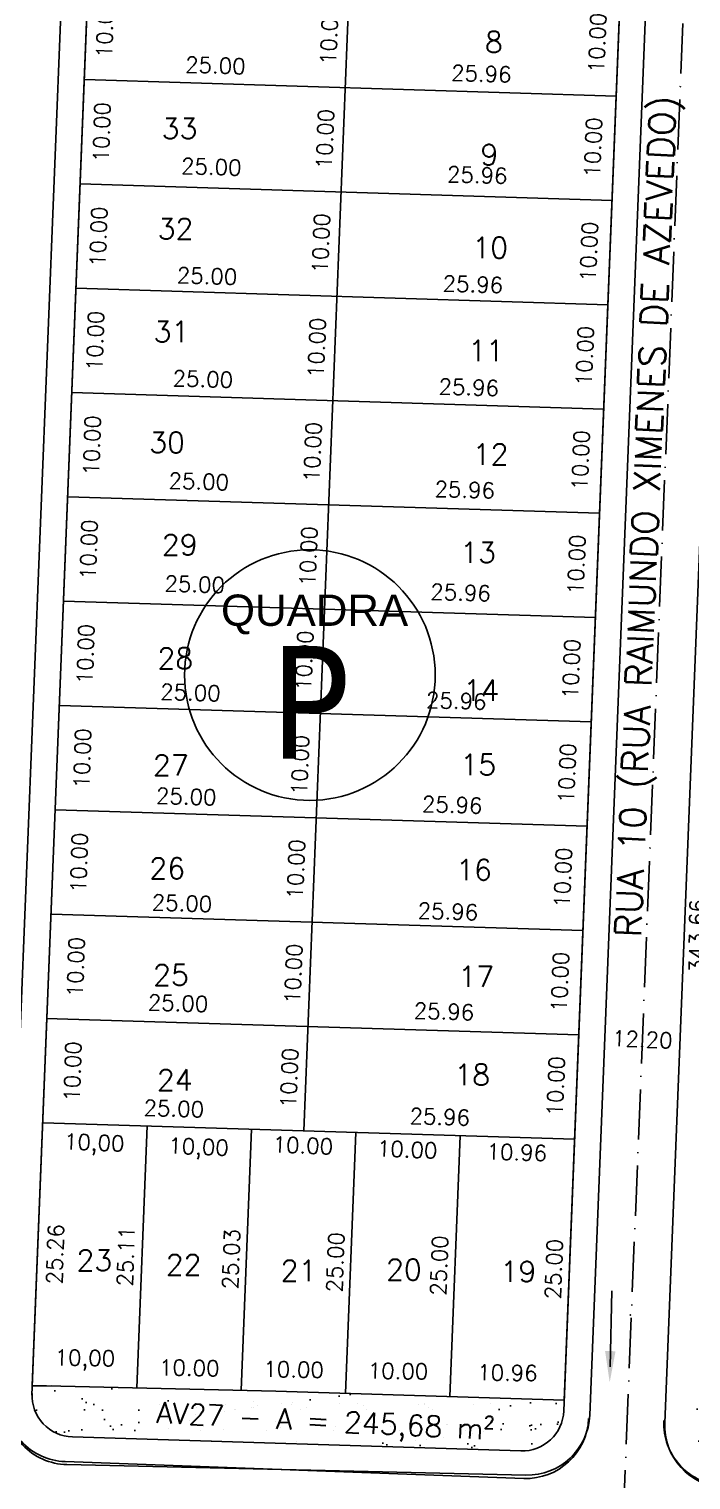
# Model space of a CAD drawing. Header units: millimetres. Extents: x 1794 to 8081, y 409 to 2272.
# Drawn here: x 5999.1 to 6062.5, y 753.3 to 892.3 of the extents above; entities that cross this region are included whole.
import ezdxf
from ezdxf.enums import TextEntityAlignment as Align

# ---------------------------------------------------------------- set-up
doc = ezdxf.new("R2010")
doc.units = ezdxf.units.MM
doc.linetypes.add('ACAD_ISO10W100', pattern=[18, 12, -3, 0, -3])
for name, color, linetype in [('02 - EIXO VIA', 2, 'ACAD_ISO10W100'), ('03 - CALÇADA', 1, 'Continuous'), ('boundary quadras', 232, 'Continuous'), ('COT', 8, 'Continuous'), ('Cota', 8, 'Continuous'), ('LOTES', 2, 'Continuous'), ('PSTILO', 164, 'Continuous'), ('QUADRAS', 3, 'Continuous'), ('SENTIDO ESCOAMENTO', 7, 'Continuous'), ('texto - ruas', 2, 'Continuous'), ('Texto Lotes', 31, 'Continuous'), ('TEXTO-80', 3, 'Continuous'), ('TXT CB. QDAS', 41, 'Continuous'), ('VEGETAÇÃO', 76, 'Continuous')]:
    doc.layers.add(name, color=color, linetype=linetype)
doc.styles.add('arcad1', font='romans.shx')
doc.styles.add('style1', font='tahoma.ttf')
doc.dimstyles.new('REGIS', dxfattribs={"dimtxt": 1.5, "dimasz": 0.12, "dimexe": 0, "dimexo": 0, "dimgap": 0, "dimtad": 0, "dimzin": 4, "dimdsep": 46, "dimtxsty": 'arcad1', "dimblk1": 'BOLA', "dimblk2": 'BOLA', "dimsah": 1, "dimcen": 0.12, "dimse1": 1, "dimse2": 1, "dimsd1": 1, "dimsd2": 1, "dimclrd": 256, "dimclre": 8, "dimclrt": 1, "dimadec": 0, "dimazin": 0, "dimtfac": 1.2, "dimtix": 1, "dimtmove": 2, "dimatfit": 3, "dimldrblk": 'BOLA', "dimfxl": 0, "dimfxlon": 1, "dimtvp": 2, "dimtolj": 1, "dimtzin": 4, "dimarcsym": 0})
doc.dimstyles.get("Standard").update_dxf_attribs({"dimtxt": 0.18, "dimasz": 0.18, "dimexe": 0.18, "dimexo": 0.0625, "dimgap": 0.09, "dimtad": 0, "dimtih": 1, "dimtoh": 1, "dimdec": 4, "dimzin": 0, "dimdsep": 46, "dimtxsty": 'Standard', "dimcen": 0.09, "dimadec": 0, "dimazin": 0, "dimtfac": 1, "dimtdec": 4, "dimtofl": 0, "dimtmove": 0, "dimatfit": 3, "dimfxl": 1, "dimtolj": 1, "dimtzin": 0, "dimarcsym": 0})

# ---------------------------------------------------------------- blocks, each defined once
blk = doc.blocks.new('NUM_quadra')
blk.add_circle((0, 0), 0.2)
at = {"insert": (-0.1419, 0.1285), "char_height": 0.05, "width": 0.2663, "attachment_point": 1, "style": 'style1'}
blk.add_mtext('\\fArial|b0|i0|c0|p34;QUADRA', dxfattribs=at)
at = {"style": 'style1'}
blk.add_attdef('00', text='', height=0.18, dxfattribs=at).set_placement((0, -0.1335), align=Align.CENTER)
blk = doc.blocks.new('*D632')
at = {"layer": 'Defpoints', "color": 0}
for p in [(6029.75, 896.7), (6029.35, 886.7), (6030.61, 886.65)]:
    blk.add_point(p, dxfattribs=at)
at = {"layer": 'COT', "color": 1, "insert": (6027.81, 891.77), "char_height": 1.5, "attachment_point": 5, "rotation": 87.719, "style": 'arcad1'}
blk.add_mtext('\\A1;10.00', dxfattribs=at)
blk = doc.blocks.new('BOLA')
for p, q in [((-1, 0), (1, 0)), ((0, -1), (0, 1))]:
    blk.add_line(p, q)
blk.add_circle((0, 0), 0.3)
blk = doc.blocks.new('*D633')
at = {"layer": 'Defpoints', "color": 0}
for p in [(6029.35, 886.7), (6028.95, 876.71), (6030.21, 876.66)]:
    blk.add_point(p, dxfattribs=at)
at = {"layer": 'COT', "color": 1, "insert": (6027.41, 881.78), "char_height": 1.5, "attachment_point": 5, "rotation": 87.719, "style": 'arcad1'}
blk.add_mtext('\\A1;10.00', dxfattribs=at)
blk = doc.blocks.new('*D634')
at = {"layer": 'Defpoints', "color": 0}
for p in [(6028.95, 876.71), (6028.55, 866.72), (6029.81, 866.67)]:
    blk.add_point(p, dxfattribs=at)
at = {"layer": 'COT', "color": 1, "insert": (6027.02, 871.79), "char_height": 1.5, "attachment_point": 5, "rotation": 87.719, "style": 'arcad1'}
blk.add_mtext('\\A1;10.00', dxfattribs=at)
blk = doc.blocks.new('*D635')
at = {"layer": 'Defpoints', "color": 0}
for p in [(6028.55, 866.72), (6028.15, 856.73), (6029.42, 856.68)]:
    blk.add_point(p, dxfattribs=at)
at = {"layer": 'COT', "color": 1, "insert": (6026.62, 861.79), "char_height": 1.5, "attachment_point": 5, "rotation": 87.719, "style": 'arcad1'}
blk.add_mtext('\\A1;10.00', dxfattribs=at)
blk = doc.blocks.new('*D636')
at = {"layer": 'Defpoints', "color": 0}
for p in [(6028.15, 856.73), (6027.76, 846.74), (6029.02, 846.68)]:
    blk.add_point(p, dxfattribs=at)
at = {"layer": 'COT', "color": 1, "insert": (6026.22, 851.8), "char_height": 1.5, "attachment_point": 5, "rotation": 87.719, "style": 'arcad1'}
blk.add_mtext('\\A1;10.00', dxfattribs=at)
blk = doc.blocks.new('*D637')
at = {"layer": 'Defpoints', "color": 0}
for p in [(6027.76, 846.74), (6027.36, 836.74), (6028.62, 836.69)]:
    blk.add_point(p, dxfattribs=at)
at = {"layer": 'COT', "color": 1, "insert": (6025.82, 841.81), "char_height": 1.5, "attachment_point": 5, "rotation": 87.719, "style": 'arcad1'}
blk.add_mtext('\\A1;10.00', dxfattribs=at)
blk = doc.blocks.new('*D638')
at = {"layer": 'Defpoints', "color": 0}
for p in [(6027.36, 836.74), (6026.96, 826.75), (6028.22, 826.7)]:
    blk.add_point(p, dxfattribs=at)
at = {"layer": 'COT', "color": 1, "insert": (6025.42, 831.82), "char_height": 1.5, "attachment_point": 5, "rotation": 87.719, "style": 'arcad1'}
blk.add_mtext('\\A1;10.00', dxfattribs=at)
blk = doc.blocks.new('*D639')
at = {"layer": 'Defpoints', "color": 0}
for p in [(6026.96, 826.75), (6026.56, 816.76), (6027.82, 816.71)]:
    blk.add_point(p, dxfattribs=at)
at = {"layer": 'COT', "color": 1, "insert": (6025.03, 821.82), "char_height": 1.5, "attachment_point": 5, "rotation": 87.719, "style": 'arcad1'}
blk.add_mtext('\\A1;10.00', dxfattribs=at)
blk = doc.blocks.new('*D640')
at = {"layer": 'Defpoints', "color": 0}
for p in [(6026.56, 816.76), (6026.16, 806.77), (6027.43, 806.71)]:
    blk.add_point(p, dxfattribs=at)
at = {"layer": 'COT', "color": 1, "insert": (6024.63, 811.83), "char_height": 1.5, "attachment_point": 5, "rotation": 87.719, "style": 'arcad1'}
blk.add_mtext('\\A1;10.00', dxfattribs=at)
blk = doc.blocks.new('*D641')
at = {"layer": 'Defpoints', "color": 0}
for p in [(6026.16, 806.77), (6026.2, 796.76), (6027.18, 796.72)]:
    blk.add_point(p, dxfattribs=at)
at = {"layer": 'COT', "color": 1, "insert": (6024.38, 801.83), "char_height": 1.5, "attachment_point": 5, "rotation": 87.719, "style": 'arcad1'}
blk.add_mtext('\\A1;10.00', dxfattribs=at)
blk = doc.blocks.new('*D642')
at = {"layer": 'Defpoints', "color": 0}
for p in [(6026.2, 796.76), (6025.37, 786.78), (6026.78, 786.72)]:
    blk.add_point(p, dxfattribs=at)
at = {"layer": 'COT', "color": 1, "insert": (6023.98, 791.84), "char_height": 1.5, "attachment_point": 5, "rotation": 87.719, "style": 'arcad1'}
blk.add_mtext('\\A1;10.00', dxfattribs=at)
blk = doc.blocks.new('*D643')
at = {"layer": 'Defpoints', "color": 0}
for p in [(6004.76, 897.47), (6004.36, 887.48), (6009.18, 887.33)]:
    blk.add_point(p, dxfattribs=at)
at = {"layer": 'COT', "color": 1, "insert": (6006.33, 892.42), "char_height": 1.5, "attachment_point": 5, "rotation": 88.2212, "style": 'arcad1'}
blk.add_mtext('\\A1;10.00', dxfattribs=at)
blk = doc.blocks.new('*D644')
at = {"layer": 'Defpoints', "color": 0}
for p in [(6004.36, 887.48), (6003.96, 877.49), (6008.87, 877.34)]:
    blk.add_point(p, dxfattribs=at)
at = {"layer": 'COT', "color": 1, "insert": (6006.02, 882.43), "char_height": 1.5, "attachment_point": 5, "rotation": 88.2212, "style": 'arcad1'}
blk.add_mtext('\\A1;10.00', dxfattribs=at)
blk = doc.blocks.new('*D645')
at = {"layer": 'Defpoints', "color": 0}
for p in [(6003.96, 877.49), (6003.56, 867.5), (6008.56, 867.34)]:
    blk.add_point(p, dxfattribs=at)
at = {"layer": 'COT', "color": 1, "insert": (6005.71, 872.43), "char_height": 1.5, "attachment_point": 5, "rotation": 88.2212, "style": 'arcad1'}
blk.add_mtext('\\A1;10.00', dxfattribs=at)
blk = doc.blocks.new('*D646')
at = {"layer": 'Defpoints', "color": 0}
for p in [(6003.56, 867.5), (6003.17, 857.5), (6008.25, 857.35)]:
    blk.add_point(p, dxfattribs=at)
at = {"layer": 'COT', "color": 1, "insert": (6005.4, 862.44), "char_height": 1.5, "attachment_point": 5, "rotation": 88.2212, "style": 'arcad1'}
blk.add_mtext('\\A1;10.00', dxfattribs=at)
blk = doc.blocks.new('*D647')
at = {"layer": 'Defpoints', "color": 0}
for p in [(6003.17, 857.5), (6002.77, 847.51), (6007.94, 847.35)]:
    blk.add_point(p, dxfattribs=at)
at = {"layer": 'COT', "color": 1, "insert": (6005.09, 852.44), "char_height": 1.5, "attachment_point": 5, "rotation": 88.2212, "style": 'arcad1'}
blk.add_mtext('\\A1;10.00', dxfattribs=at)
blk = doc.blocks.new('*D648')
at = {"layer": 'Defpoints', "color": 0}
for p in [(6002.77, 847.51), (6002.37, 837.52), (6007.62, 837.36)]:
    blk.add_point(p, dxfattribs=at)
at = {"layer": 'COT', "color": 1, "insert": (6004.78, 842.45), "char_height": 1.5, "attachment_point": 5, "rotation": 88.2212, "style": 'arcad1'}
blk.add_mtext('\\A1;10.00', dxfattribs=at)
blk = doc.blocks.new('*D649')
at = {"layer": 'Defpoints', "color": 0}
for p in [(6002.37, 837.52), (6001.97, 827.53), (6007.31, 827.36)]:
    blk.add_point(p, dxfattribs=at)
at = {"layer": 'COT', "color": 1, "insert": (6004.47, 832.45), "char_height": 1.5, "attachment_point": 5, "rotation": 88.2212, "style": 'arcad1'}
blk.add_mtext('\\A1;10.00', dxfattribs=at)
blk = doc.blocks.new('*D650')
at = {"layer": 'Defpoints', "color": 0}
for p in [(6001.97, 827.53), (6001.57, 817.53), (6007, 817.37)]:
    blk.add_point(p, dxfattribs=at)
at = {"layer": 'COT', "color": 1, "insert": (6004.16, 822.46), "char_height": 1.5, "attachment_point": 5, "rotation": 88.2212, "style": 'arcad1'}
blk.add_mtext('\\A1;10.00', dxfattribs=at)
blk = doc.blocks.new('*D651')
at = {"layer": 'Defpoints', "color": 0}
for p in [(6001.57, 817.53), (6001.17, 807.54), (6006.69, 807.37)]:
    blk.add_point(p, dxfattribs=at)
at = {"layer": 'COT', "color": 1, "insert": (6003.85, 812.46), "char_height": 1.5, "attachment_point": 5, "rotation": 88.2212, "style": 'arcad1'}
blk.add_mtext('\\A1;10.00', dxfattribs=at)
blk = doc.blocks.new('*D652')
at = {"layer": 'Defpoints', "color": 0}
for p in [(6001.17, 807.54), (6000.78, 797.55), (6006.38, 797.37)]:
    blk.add_point(p, dxfattribs=at)
at = {"layer": 'COT', "color": 1, "insert": (6003.54, 802.47), "char_height": 1.5, "attachment_point": 5, "rotation": 88.2212, "style": 'arcad1'}
blk.add_mtext('\\A1;10.00', dxfattribs=at)
blk = doc.blocks.new('*D653')
at = {"layer": 'Defpoints', "color": 0}
for p in [(6000.78, 797.55), (6000.38, 787.56), (6006.07, 787.38)]:
    blk.add_point(p, dxfattribs=at)
at = {"layer": 'COT', "color": 1, "insert": (6003.23, 792.47), "char_height": 1.5, "attachment_point": 5, "rotation": 88.2212, "style": 'arcad1'}
blk.add_mtext('\\A1;10.00', dxfattribs=at)
blk = doc.blocks.new('*D654')
at = {"layer": 'Defpoints', "color": 0}
for p in [(6000.38, 787.56), (5999.37, 762.31), (6005.29, 762.13)]:
    blk.add_point(p, dxfattribs=at)
at = {"layer": 'COT', "color": 1, "insert": (6001.56, 774.96), "char_height": 1.5, "attachment_point": 5, "rotation": 88.2212, "style": 'arcad1'}
blk.add_mtext('\\A1;25.26', dxfattribs=at)
blk = doc.blocks.new('*D135')
at = {"layer": 'Defpoints', "color": 0}
for p in [(6020.37, 787.47), (6030.37, 787.16), (6030.17, 782.19)]:
    blk.add_point(p, dxfattribs=at)
at = {"layer": 'COT', "color": 1, "insert": (6025.29, 785.38), "char_height": 1.5, "attachment_point": 5, "rotation": 357.719, "style": 'arcad1'}
blk.add_mtext('\\A1;10.00', dxfattribs=at)
blk = doc.blocks.new('*D136')
at = {"layer": 'Defpoints', "color": 0}
for p in [(6030.37, 787.16), (6040.36, 786.85), (6040.16, 781.79)]:
    blk.add_point(p, dxfattribs=at)
at = {"layer": 'COT', "color": 1, "insert": (6035.28, 784.99), "char_height": 1.5, "attachment_point": 5, "rotation": 357.719, "style": 'arcad1'}
blk.add_mtext('\\A1;10.00', dxfattribs=at)
blk = doc.blocks.new('*D137')
at = {"layer": 'Defpoints', "color": 0}
for p in [(6040.36, 786.85), (6051.32, 786.51), (6051.16, 781.55)]:
    blk.add_point(p, dxfattribs=at)
at = {"layer": 'COT', "color": 1, "insert": (6045.78, 784.72), "char_height": 1.5, "attachment_point": 5, "rotation": 358.2212, "style": 'arcad1'}
blk.add_mtext('\\A1;10.96', dxfattribs=at)
blk = doc.blocks.new('*D655')
at = {"layer": 'Defpoints', "color": 0}
for p in [(6009.38, 762.16), (6019.37, 761.93), (6019.36, 761)]:
    blk.add_point(p, dxfattribs=at)
at = {"layer": 'COT', "color": 1, "insert": (6014.41, 764.07), "char_height": 1.5, "attachment_point": 5, "rotation": 359.1236, "style": 'arcad1'}
blk.add_mtext('\\A1;10.00', dxfattribs=at)
blk = doc.blocks.new('*D656')
at = {"layer": 'Defpoints', "color": 0}
for p in [(6019.37, 761.93), (6029.37, 761.64), (6029.36, 760.84)]:
    blk.add_point(p, dxfattribs=at)
at = {"layer": 'COT', "color": 1, "insert": (6024.4, 763.92), "char_height": 1.5, "attachment_point": 5, "rotation": 359.1236, "style": 'arcad1'}
blk.add_mtext('\\A1;10.00', dxfattribs=at)
blk = doc.blocks.new('*D657')
at = {"layer": 'Defpoints', "color": 0}
for p in [(6029.37, 761.64), (6039.36, 760.69), (6039.37, 761.33)]:
    blk.add_point(p, dxfattribs=at)
at = {"layer": 'COT', "color": 1, "insert": (6034.4, 763.77), "char_height": 1.5, "attachment_point": 5, "rotation": 359.1236, "style": 'arcad1'}
blk.add_mtext('\\A1;10.00', dxfattribs=at)
blk = doc.blocks.new('*D658')
at = {"layer": 'Defpoints', "color": 0}
for p in [(6039.37, 761.33), (6050.31, 760.52), (6050.32, 760.99)]:
    blk.add_point(p, dxfattribs=at)
at = {"layer": 'COT', "color": 1, "insert": (6044.88, 763.61), "char_height": 1.5, "attachment_point": 5, "rotation": 359.1236, "style": 'arcad1'}
blk.add_mtext('\\A1;10.96', dxfattribs=at)
blk = doc.blocks.new('*D659')
at = {"layer": 'Defpoints', "color": 0}
for p in [(6010.37, 787.25), (6009.38, 762.16), (6010.83, 762.1)]:
    blk.add_point(p, dxfattribs=at)
at = {"layer": 'COT', "color": 1, "insert": (6008.33, 774.76), "char_height": 1.5, "attachment_point": 5, "rotation": 87.719, "style": 'arcad1'}
blk.add_mtext('\\A1;25.11', dxfattribs=at)
blk = doc.blocks.new('*D138')
at = {"layer": 'Defpoints', "color": 0}
for p in [(6020.37, 786.94), (6019.37, 761.93), (6020.92, 761.87)]:
    blk.add_point(p, dxfattribs=at)
at = {"layer": 'COT', "color": 1, "insert": (6018.42, 774.49), "char_height": 1.5, "attachment_point": 5, "rotation": 87.719, "style": 'arcad1'}
blk.add_mtext('\\A1;25.03', dxfattribs=at)
blk = doc.blocks.new('*D660')
at = {"layer": 'Defpoints', "color": 0}
for p in [(6030.37, 786.63), (6029.37, 761.64), (6030.9, 761.58)]:
    blk.add_point(p, dxfattribs=at)
at = {"layer": 'COT', "color": 1, "insert": (6028.4, 774.19), "char_height": 1.5, "attachment_point": 5, "rotation": 87.719, "style": 'arcad1'}
blk.add_mtext('\\A1;25.00', dxfattribs=at)
blk = doc.blocks.new('*D661')
at = {"layer": 'Defpoints', "color": 0}
for p in [(6040.36, 786.31), (6039.37, 761.33), (6040.84, 761.27)]:
    blk.add_point(p, dxfattribs=at)
at = {"layer": 'COT', "color": 1, "insert": (6038.34, 773.88), "char_height": 1.5, "attachment_point": 5, "rotation": 87.719, "style": 'arcad1'}
blk.add_mtext('\\A1;25.00', dxfattribs=at)
blk = doc.blocks.new('*D139')
at = {"layer": 'Defpoints', "color": 0}
for p in [(6051.32, 785.97), (6050.32, 760.99), (6051.82, 760.93)]:
    blk.add_point(p, dxfattribs=at)
at = {"layer": 'COT', "color": 1, "insert": (6049.32, 773.54), "char_height": 1.5, "attachment_point": 5, "rotation": 87.719, "style": 'arcad1'}
blk.add_mtext('\\A1;25.00', dxfattribs=at)
blk = doc.blocks.new('*D664')
at = {"layer": 'Defpoints', "color": 0}
for p in [(6055.69, 895.89), (6055.3, 885.9), (6056.28, 885.86)]:
    blk.add_point(p, dxfattribs=at)
at = {"layer": 'COT', "color": 1, "insert": (6053.48, 890.98), "char_height": 1.5, "attachment_point": 5, "rotation": 87.719, "style": 'arcad1'}
blk.add_mtext('\\A1;10.00', dxfattribs=at)
blk = doc.blocks.new('*D665')
at = {"layer": 'Defpoints', "color": 0}
for p in [(6055.3, 885.9), (6054.9, 875.91), (6055.88, 875.87)]:
    blk.add_point(p, dxfattribs=at)
at = {"layer": 'COT', "color": 1, "insert": (6053.08, 880.98), "char_height": 1.5, "attachment_point": 5, "rotation": 87.719, "style": 'arcad1'}
blk.add_mtext('\\A1;10.00', dxfattribs=at)
blk = doc.blocks.new('*D666')
at = {"layer": 'Defpoints', "color": 0}
for p in [(6054.9, 875.91), (6054.5, 865.91), (6055.48, 865.87)]:
    blk.add_point(p, dxfattribs=at)
at = {"layer": 'COT', "color": 1, "insert": (6052.68, 870.99), "char_height": 1.5, "attachment_point": 5, "rotation": 87.719, "style": 'arcad1'}
blk.add_mtext('\\A1;10.00', dxfattribs=at)
blk = doc.blocks.new('*D667')
at = {"layer": 'Defpoints', "color": 0}
for p in [(6054.5, 865.91), (6054.1, 855.92), (6055.09, 855.88)]:
    blk.add_point(p, dxfattribs=at)
at = {"layer": 'COT', "color": 1, "insert": (6052.29, 861), "char_height": 1.5, "attachment_point": 5, "rotation": 87.719, "style": 'arcad1'}
blk.add_mtext('\\A1;10.00', dxfattribs=at)
blk = doc.blocks.new('*D668')
at = {"layer": 'Defpoints', "color": 0}
for p in [(6054.1, 855.92), (6053.7, 845.93), (6054.69, 845.89)]:
    blk.add_point(p, dxfattribs=at)
at = {"layer": 'COT', "color": 1, "insert": (6051.89, 851.01), "char_height": 1.5, "attachment_point": 5, "rotation": 87.719, "style": 'arcad1'}
blk.add_mtext('\\A1;10.00', dxfattribs=at)
blk = doc.blocks.new('*D669')
at = {"layer": 'Defpoints', "color": 0}
for p in [(6053.7, 845.93), (6053.31, 835.94), (6054.29, 835.9)]:
    blk.add_point(p, dxfattribs=at)
at = {"layer": 'COT', "color": 1, "insert": (6051.49, 841.01), "char_height": 1.5, "attachment_point": 5, "rotation": 87.719, "style": 'arcad1'}
blk.add_mtext('\\A1;10.00', dxfattribs=at)
blk = doc.blocks.new('*D670')
at = {"layer": 'Defpoints', "color": 0}
for p in [(6053.31, 835.94), (6052.91, 825.94), (6053.79, 825.91)]:
    blk.add_point(p, dxfattribs=at)
at = {"layer": 'COT', "color": 1, "insert": (6050.99, 831.02), "char_height": 1.5, "attachment_point": 5, "rotation": 87.719, "style": 'arcad1'}
blk.add_mtext('\\A1;10.00', dxfattribs=at)
blk = doc.blocks.new('*D671')
at = {"layer": 'Defpoints', "color": 0}
for p in [(6052.91, 825.94), (6052.51, 815.95), (6053.39, 815.92)]:
    blk.add_point(p, dxfattribs=at)
at = {"layer": 'COT', "color": 1, "insert": (6050.59, 821.03), "char_height": 1.5, "attachment_point": 5, "rotation": 87.719, "style": 'arcad1'}
blk.add_mtext('\\A1;10.00', dxfattribs=at)
blk = doc.blocks.new('*D672')
at = {"layer": 'Defpoints', "color": 0}
for p in [(6052.51, 815.95), (6052.11, 805.96), (6052.99, 805.92)]:
    blk.add_point(p, dxfattribs=at)
at = {"layer": 'COT', "color": 1, "insert": (6050.19, 811.04), "char_height": 1.5, "attachment_point": 5, "rotation": 87.719, "style": 'arcad1'}
blk.add_mtext('\\A1;10.00', dxfattribs=at)
blk = doc.blocks.new('*D673')
at = {"layer": 'Defpoints', "color": 0}
for p in [(6052.11, 805.96), (6051.71, 795.97), (6052.71, 795.93)]:
    blk.add_point(p, dxfattribs=at)
at = {"layer": 'COT', "color": 1, "insert": (6049.91, 801.04), "char_height": 1.5, "attachment_point": 5, "rotation": 87.719, "style": 'arcad1'}
blk.add_mtext('\\A1;10.00', dxfattribs=at)
blk = doc.blocks.new('*D674')
at = {"layer": 'Defpoints', "color": 0}
for p in [(6051.71, 795.97), (6051.32, 785.97), (6052.31, 785.93)]:
    blk.add_point(p, dxfattribs=at)
at = {"layer": 'COT', "color": 1, "insert": (6049.51, 791.05), "char_height": 1.5, "attachment_point": 5, "rotation": 87.719, "style": 'arcad1'}
blk.add_mtext('\\A1;10.00', dxfattribs=at)
blk = doc.blocks.new('*D141')
at = {"layer": 'Defpoints', "color": 0}
for p in [(6004.36, 887.48), (6029.31, 885.44), (6029.35, 886.7)]:
    blk.add_point(p, dxfattribs=at)
at = {"layer": 'COT', "color": 1, "insert": (6016.91, 888.83), "char_height": 1.5, "attachment_point": 5, "rotation": 358.2212, "style": 'arcad1'}
blk.add_mtext('\\A1;25.00', dxfattribs=at)
blk = doc.blocks.new('*D678')
at = {"layer": 'Defpoints', "color": 0}
for p in [(6029.35, 886.7), (6055.3, 885.9), (6055.26, 884.63)]:
    blk.add_point(p, dxfattribs=at)
at = {"layer": 'COT', "color": 1, "insert": (6042.38, 888.04), "char_height": 1.5, "attachment_point": 5, "rotation": 358.2212, "style": 'arcad1'}
blk.add_mtext('\\A1;25.96', dxfattribs=at)
blk = doc.blocks.new('*D142')
at = {"layer": 'Defpoints', "color": 0}
for p in [(6003.96, 877.49), (6028.92, 875.73), (6028.95, 876.71)]:
    blk.add_point(p, dxfattribs=at)
at = {"layer": 'COT', "color": 1, "insert": (6016.52, 879.12), "char_height": 1.5, "attachment_point": 5, "rotation": 358.2212, "style": 'arcad1'}
blk.add_mtext('\\A1;25.00', dxfattribs=at)
blk = doc.blocks.new('*D143')
at = {"layer": 'Defpoints', "color": 0}
for p in [(6028.95, 876.71), (6054.9, 875.91), (6054.87, 874.93)]:
    blk.add_point(p, dxfattribs=at)
at = {"layer": 'COT', "color": 1, "insert": (6041.99, 878.33), "char_height": 1.5, "attachment_point": 5, "rotation": 358.2212, "style": 'arcad1'}
blk.add_mtext('\\A1;25.96', dxfattribs=at)
blk = doc.blocks.new('*D144')
at = {"layer": 'Defpoints', "color": 0}
for p in [(6003.56, 867.5), (6028.55, 866.72), (6028.51, 865.28)]:
    blk.add_point(p, dxfattribs=at)
at = {"layer": 'COT', "color": 1, "insert": (6016.11, 868.66), "char_height": 1.5, "attachment_point": 5, "rotation": 358.2212, "style": 'arcad1'}
blk.add_mtext('\\A1;25.00', dxfattribs=at)
blk = doc.blocks.new('*D679')
at = {"layer": 'Defpoints', "color": 0}
for p in [(6028.55, 866.72), (6054.5, 865.91), (6054.45, 864.47)]:
    blk.add_point(p, dxfattribs=at)
at = {"layer": 'COT', "color": 1, "insert": (6041.57, 867.87), "char_height": 1.5, "attachment_point": 5, "rotation": 358.2212, "style": 'arcad1'}
blk.add_mtext('\\A1;25.96', dxfattribs=at)
blk = doc.blocks.new('*D145')
at = {"layer": 'Defpoints', "color": 0}
for p in [(6003.17, 857.5), (6028.15, 856.73), (6028.11, 855.4)]:
    blk.add_point(p, dxfattribs=at)
at = {"layer": 'COT', "color": 1, "insert": (6015.71, 858.79), "char_height": 1.5, "attachment_point": 5, "rotation": 358.2212, "style": 'arcad1'}
blk.add_mtext('\\A1;25.00', dxfattribs=at)
blk = doc.blocks.new('*D680')
at = {"layer": 'Defpoints', "color": 0}
for p in [(6028.15, 856.73), (6054.1, 855.92), (6054.06, 854.6)]:
    blk.add_point(p, dxfattribs=at)
at = {"layer": 'COT', "color": 1, "insert": (6041.18, 858), "char_height": 1.5, "attachment_point": 5, "rotation": 358.2212, "style": 'arcad1'}
blk.add_mtext('\\A1;25.96', dxfattribs=at)
blk = doc.blocks.new('*D681')
at = {"layer": 'Defpoints', "color": 0}
for p in [(6002.77, 847.51), (6027.76, 846.74), (6027.72, 845.59)]:
    blk.add_point(p, dxfattribs=at)
at = {"layer": 'COT', "color": 1, "insert": (6015.32, 848.98), "char_height": 1.5, "attachment_point": 5, "rotation": 358.2212, "style": 'arcad1'}
blk.add_mtext('\\A1;25.00', dxfattribs=at)
blk = doc.blocks.new('*D146')
at = {"layer": 'Defpoints', "color": 0}
for p in [(6027.76, 846.74), (6053.7, 845.93), (6053.67, 844.79)]:
    blk.add_point(p, dxfattribs=at)
at = {"layer": 'COT', "color": 1, "insert": (6040.79, 848.19), "char_height": 1.5, "attachment_point": 5, "rotation": 358.2212, "style": 'arcad1'}
blk.add_mtext('\\A1;25.96', dxfattribs=at)
blk = doc.blocks.new('*D147')
at = {"layer": 'Defpoints', "color": 0}
for p in [(6002.37, 837.52), (6027.36, 836.74), (6027.33, 835.74)]:
    blk.add_point(p, dxfattribs=at)
at = {"layer": 'COT', "color": 1, "insert": (6014.93, 839.13), "char_height": 1.5, "attachment_point": 5, "rotation": 358.2212, "style": 'arcad1'}
blk.add_mtext('\\A1;25.00', dxfattribs=at)
blk = doc.blocks.new('*D148')
at = {"layer": 'Defpoints', "color": 0}
for p in [(6027.36, 836.74), (6053.31, 835.94), (6053.27, 834.93)]:
    blk.add_point(p, dxfattribs=at)
at = {"layer": 'COT', "color": 1, "insert": (6040.39, 838.34), "char_height": 1.5, "attachment_point": 5, "rotation": 358.2212, "style": 'arcad1'}
blk.add_mtext('\\A1;25.96', dxfattribs=at)
blk = doc.blocks.new('*D682')
at = {"layer": 'Defpoints', "color": 0}
for p in [(6001.97, 827.53), (6026.96, 826.75), (6026.92, 825.38)]:
    blk.add_point(p, dxfattribs=at)
at = {"layer": 'COT', "color": 1, "insert": (6014.52, 828.76), "char_height": 1.5, "attachment_point": 5, "rotation": 358.2212, "style": 'arcad1'}
blk.add_mtext('\\A1;25.00', dxfattribs=at)
blk = doc.blocks.new('*D149')
at = {"layer": 'Defpoints', "color": 0}
for p in [(6026.96, 826.75), (6052.91, 825.94), (6052.86, 824.57)]:
    blk.add_point(p, dxfattribs=at)
at = {"layer": 'COT', "color": 1, "insert": (6039.98, 827.97), "char_height": 1.5, "attachment_point": 5, "rotation": 358.2212, "style": 'arcad1'}
blk.add_mtext('\\A1;25.96', dxfattribs=at)
blk = doc.blocks.new('*D150')
at = {"layer": 'Defpoints', "color": 0}
for p in [(6001.57, 817.53), (6026.56, 816.76), (6026.52, 815.42)]:
    blk.add_point(p, dxfattribs=at)
at = {"layer": 'COT', "color": 1, "insert": (6014.12, 818.8), "char_height": 1.5, "attachment_point": 5, "rotation": 358.2212, "style": 'arcad1'}
blk.add_mtext('\\A1;25.00', dxfattribs=at)
blk = doc.blocks.new('*D683')
at = {"layer": 'Defpoints', "color": 0}
for p in [(6026.56, 816.76), (6052.51, 815.95), (6052.47, 814.61)]:
    blk.add_point(p, dxfattribs=at)
at = {"layer": 'COT', "color": 1, "insert": (6039.59, 818.01), "char_height": 1.5, "attachment_point": 5, "rotation": 358.2212, "style": 'arcad1'}
blk.add_mtext('\\A1;25.96', dxfattribs=at)
blk = doc.blocks.new('*D151')
at = {"layer": 'Defpoints', "color": 0}
for p in [(6001.17, 807.54), (6026.16, 806.77), (6026.12, 805.2)]:
    blk.add_point(p, dxfattribs=at)
at = {"layer": 'COT', "color": 1, "insert": (6013.71, 808.58), "char_height": 1.5, "attachment_point": 5, "rotation": 358.2212, "style": 'arcad1'}
blk.add_mtext('\\A1;25.00', dxfattribs=at)
blk = doc.blocks.new('*D152')
at = {"layer": 'Defpoints', "color": 0}
for p in [(6026.16, 806.77), (6052.11, 805.96), (6052.06, 804.39)]:
    blk.add_point(p, dxfattribs=at)
at = {"layer": 'COT', "color": 1, "insert": (6039.18, 807.79), "char_height": 1.5, "attachment_point": 5, "rotation": 358.2212, "style": 'arcad1'}
blk.add_mtext('\\A1;25.96', dxfattribs=at)
blk = doc.blocks.new('*D684')
at = {"layer": 'Defpoints', "color": 0}
for p in [(6000.78, 797.55), (6025.77, 796.77), (6025.73, 795.62)]:
    blk.add_point(p, dxfattribs=at)
at = {"layer": 'COT', "color": 1, "insert": (6013.33, 799), "char_height": 1.5, "attachment_point": 5, "rotation": 358.2212, "style": 'arcad1'}
blk.add_mtext('\\A1;25.00', dxfattribs=at)
blk = doc.blocks.new('*D685')
at = {"layer": 'Defpoints', "color": 0}
for p in [(6025.77, 796.77), (6051.71, 795.97), (6051.68, 794.81)]:
    blk.add_point(p, dxfattribs=at)
at = {"layer": 'COT', "color": 1, "insert": (6038.8, 798.21), "char_height": 1.5, "attachment_point": 5, "rotation": 358.2212, "style": 'arcad1'}
blk.add_mtext('\\A1;25.96', dxfattribs=at)
blk = doc.blocks.new('*D686')
at = {"layer": 'Defpoints', "color": 0}
for p in [(6000.38, 787.56), (6025.37, 786.78), (6025.33, 785.52)]:
    blk.add_point(p, dxfattribs=at)
at = {"layer": 'COT', "color": 1, "insert": (6012.93, 788.91), "char_height": 1.5, "attachment_point": 5, "rotation": 358.2212, "style": 'arcad1'}
blk.add_mtext('\\A1;25.00', dxfattribs=at)
blk = doc.blocks.new('*D153')
at = {"layer": 'Defpoints', "color": 0}
for p in [(6025.37, 786.78), (6051.32, 785.97), (6051.28, 784.71)]:
    blk.add_point(p, dxfattribs=at)
at = {"layer": 'COT', "color": 1, "insert": (6038.4, 788.12), "char_height": 1.5, "attachment_point": 5, "rotation": 358.2212, "style": 'arcad1'}
blk.add_mtext('\\A1;25.96', dxfattribs=at)
blk = doc.blocks.new('*D272')
at = {"layer": 'Defpoints', "color": 0}
for p in [(6051.59, 792.78), (6063.78, 792.3), (6063.78, 792.3)]:
    blk.add_point(p, dxfattribs=at)
at = {"layer": 'COT', "color": 1, "insert": (6057.8, 795.54), "char_height": 1.5, "attachment_point": 5, "rotation": 357.719, "style": 'arcad1'}
blk.add_mtext('\\A1;12.20', dxfattribs=at)
blk = doc.blocks.new('*D1262')
at = {"layer": 'Defpoints', "color": 0}
for p in [(6071.14, 977.2), (6065.01, 633.59), (6067.46, 633.56)]:
    blk.add_point(p, dxfattribs=at)
at = {"layer": 'COT', "color": 1, "insert": (6063.28, 805.44), "char_height": 1.5, "attachment_point": 5, "rotation": 89.3865, "style": 'arcad1'}
blk.add_mtext('\\A1;343,66', dxfattribs=at)
blk = doc.blocks.new('*D1535')
at = {"layer": 'Defpoints', "color": 0}
for p in [(6060.74, 1022.65), (6021.13, 680.44), (6047.03, 678.45)]:
    blk.add_point(p, dxfattribs=at)
at = {"layer": 'COT', "color": 1, "insert": (6034.21, 682.54), "char_height": 1.5, "attachment_point": 5, "rotation": 357.719, "style": 'arcad1'}
blk.add_mtext('\\A1;25,96', dxfattribs=at)
blk = doc.blocks.new('*D1536')
at = {"layer": 'Defpoints', "color": 0}
for p in [(6061.14, 1032.64), (6021.53, 690.43), (6047.42, 688.2)]:
    blk.add_point(p, dxfattribs=at)
at = {"layer": 'COT', "color": 1, "insert": (6034.59, 692.28), "char_height": 1.5, "attachment_point": 5, "rotation": 357.719, "style": 'arcad1'}
blk.add_mtext('\\A1;25,96', dxfattribs=at)
blk = doc.blocks.new('*D1572')
at = {"layer": 'Defpoints', "color": 0}
for p in [(6056.73, 921.88), (6017.12, 579.67), (6042.84, 573.15)]:
    blk.add_point(p, dxfattribs=at)
at = {"layer": 'COT', "color": 1, "insert": (6030.01, 577.23), "char_height": 1.5, "attachment_point": 5, "rotation": 357.719, "style": 'arcad1'}
blk.add_mtext('\\A1;25,96', dxfattribs=at)
blk = doc.blocks.new('*D1591')
at = {"layer": 'Defpoints', "color": 0}
for p in [(6010.37, 787.25), (6020.39, 787.47), (6010.15, 781.66)]:
    blk.add_point(p, dxfattribs=at)
at = {"layer": 'COT', "color": 1, "insert": (6015.29, 785.03), "char_height": 1.5, "attachment_point": 5, "rotation": 357.719, "style": 'arcad1'}
blk.add_mtext('\\A1;10,00', dxfattribs=at)
blk = doc.blocks.new('*D1592')
at = {"layer": 'Defpoints', "color": 0}
for p in [(6000.38, 787.56), (6010.37, 787.25), (6000.16, 782.06)]:
    blk.add_point(p, dxfattribs=at)
at = {"layer": 'COT', "color": 1, "insert": (6005.3, 785.43), "char_height": 1.5, "attachment_point": 5, "rotation": 357.719, "style": 'arcad1'}
blk.add_mtext('\\A1;10,00', dxfattribs=at)
blk = doc.blocks.new('*D1593')
at = {"layer": 'Defpoints', "color": 0}
for p in [(5999.38, 762.39), (6009.38, 762.16), (5999.36, 761.3)]:
    blk.add_point(p, dxfattribs=at)
at = {"layer": 'COT', "color": 1, "insert": (6004.41, 764.8), "char_height": 1.5, "attachment_point": 5, "rotation": 359.1236, "style": 'arcad1'}
blk.add_mtext('\\A1;10,00', dxfattribs=at)
blk = doc.blocks.new('*D1611')
at = {"layer": 'Defpoints', "color": 0}
for p in [(6062.5, 760.25), (6062.45, 758.97), (6072.49, 759.75)]:
    blk.add_point(p, dxfattribs=at)
at = {"layer": 'COT', "color": 1, "insert": (6067.58, 762.34), "char_height": 1.5, "attachment_point": 5, "rotation": 357.7883, "style": 'arcad1'}
blk.add_mtext('\\A1;10,00', dxfattribs=at)
blk = doc.blocks.new('*D2193')
at = {"layer": 'Defpoints', "color": 0}
for p in [(5896.1, 755.4), (5929.4, 754.18), (5926.11, 748.95), (6229.18, 743.18), (5919.12, 498.86)]:
    blk.add_point(p, dxfattribs=at)
at = {"layer": 'Cota', "color": 1, "insert": (5926.18, 752.14), "char_height": 1.5, "attachment_point": 5, "rotation": 302.3666, "style": 'arcad1'}
blk.add_mtext('\\A1;90°', dxfattribs=at)

msp = doc.modelspace()

# ---------------------------------------------------------------- hatches: boundary and pattern name
at = {"layer": 'VEGETAÇÃO'}
h = msp.add_hatch(dxfattribs=at)
h.set_pattern_fill('AR-SAND', color=256, scale=0.08, style=0)
h.set_pattern_definition([(37.5, (2057.5303, -2107.9256), (-0.1280025, 3.915306), [0, -3.08864, 0, -3.4544, 0, -3.302]), (7.5, (2057.5303, -2107.9256), (3.596186, 5.734601), [0, -1.66624, 0, -2.78384, 0, -1.0668]), (327.5, (2055.031, -2107.9256), (6.327939, 0.0114975), [0, -1.016, 0, -3.6576, 0, -4.7752]), (317.5, (2055.031, -2107.9256), (6.1084516, 1.7834346), [0, -0.508, 0, -2.39776, 0, -2.7432])])
edge = h.paths.add_edge_path()
edge.add_line((6050.279, 759.959), (6050.32, 760.993))
edge.add_line((6050.32, 760.993), (6022.687, 761.851))
edge.add_line((6022.687, 761.851), (6001.218, 762.346))
edge.add_line((6001.218, 762.346), (5999.373, 762.311))
edge.add_line((5999.373, 762.311), (5999.345, 761.611))
edge.add_arc((6003.342, 761.452), 4, 177.71902, 268.22119)
edge.add_line((6003.218, 757.454), (6046.158, 756.12))
edge.add_arc((6046.282, 760.118), 4, 268.22119, 357.71902)
edge = h.paths.add_edge_path()
edge.add_line((6112.42, 757.25), (6112.461, 758.281))
edge.add_line((6112.461, 758.281), (6093.8, 758.874))
edge.add_line((6093.8, 758.874), (6077.012, 759.522))
edge.add_line((6077.012, 759.522), (6062.5, 760.255))
edge.add_line((6062.5, 760.255), (6062.459, 759.213))
edge.add_arc((6066.456, 759.054), 4, 177.71902, 267.1083)
edge.add_line((6066.254, 755.059), (6076.789, 754.527))
edge.add_line((6076.789, 754.527), (6093.624, 753.877))
edge.add_line((6093.624, 753.877), (6108.297, 753.411))
edge.add_arc((6108.424, 757.409), 4, 268.18248, 357.71902)

# ---------------------------------------------------------------- linework, layer by layer
at = {"layer": '02 - EIXO VIA', "ltscale": 0.4}
msp.add_line((6055.966, 749.471), (6063.277, 933.006), dxfattribs=at)
at = {"layer": '03 - CALÇADA'}
for p, q in [((5996.821, 761.047), (6004.345, 949.945)), ((6059.941, 758.818), (6067.534, 949.43)), ((6052.765, 759.558), (6060.26, 947.718)), ((6002.508, 755.097), (6046.437, 753.484)), ((6002.508, 755.097), (6046.437, 753.484)), ((6046.632, 753.798), (6002.678, 754.81))]:
    msp.add_line(p, q, dxfattribs=at)
for centre, start, end in [((6002.728, 761.092), 177.69311, 267.89819), ((6002.816, 760.809), 177.71902, 268.68119), ((6046.657, 759.48), 267.89819, 357.69311), ((6046.77, 759.797), 268.68119, 357.71902), ((6065.845, 758.776), 177.69311, 267.89819), ((6065.936, 758.579), 177.71902, 267.1083)]:
    msp.add_arc(centre, 6, start, end, dxfattribs=at)
at = {"layer": 'boundary quadras'}
msp.add_lwpolyline([(6057.724, 946.86), (6006.805, 948.888), (5999.376, 762.388), (6022.687, 761.851), (6050.32, 760.993)], close=True, dxfattribs=at)
at = {"layer": 'LOTES'}
for p, q in [((6025.368, 786.78), (6030.79, 922.913)), ((6004.359, 887.481), (6055.295, 885.899)), ((6003.961, 877.489), (6054.897, 875.907)), ((6003.563, 867.496), (6054.499, 865.914)), ((6003.165, 857.504), (6054.101, 855.922)), ((6002.767, 847.511), (6053.703, 845.929)), ((6002.369, 837.519), (6053.305, 835.937)), ((6001.971, 827.526), (6052.907, 825.944)), ((6001.573, 817.534), (6052.509, 815.952)), ((6001.175, 807.541), (6052.111, 805.959)), ((6000.689, 797.552), (6051.713, 795.967)), ((6000.379, 787.556), (6051.315, 785.974)), ((6009.375, 762.158), (6010.375, 787.246)), ((6019.374, 761.928), (6020.37, 786.936)), ((6029.371, 761.644), (6030.366, 786.625)), ((6039.366, 761.334), (6040.361, 786.315))]:
    msp.add_line(p, q, dxfattribs=at)
at = {"layer": 'PSTILO', "linetype": 'ByBlock'}
msp.add_point((6056.655, 769.147), dxfattribs=at)
at = {"layer": 'QUADRAS'}
for p, q in [((5999.339, 761.456), (6006.823, 949.346)), ((6050.279, 759.959), (6057.742, 947.318))]:
    msp.add_line(p, q, dxfattribs=at)
at = {"layer": 'QUADRAS', "ltscale": 0.6}
for p, q in [((6001.218, 762.346), (5999.373, 762.311)), ((6022.687, 761.851), (5999.376, 762.388)), ((6022.687, 761.851), (6050.32, 760.993)), ((6003.218, 757.454), (6046.158, 756.12))]:
    msp.add_line(p, q, dxfattribs=at)
for centre, start, end in [((6003.342, 761.452), 177.71902, 268.22119), ((6046.282, 760.118), 268.22119, 357.71902)]:
    msp.add_arc(centre, 4, start, end, dxfattribs=at)
at = {"layer": 'SENTIDO ESCOAMENTO'}
msp.add_line((6054.881, 771.451), (6054.7, 764.18), dxfattribs=at)
msp.add_solid([(6055.23, 765.67), (6054.23, 765.689), (6054.671, 762.68)], dxfattribs=at)
at = {"layer": 'VEGETAÇÃO'}
msp.add_line((5999.664, 759.732), (5999.664, 759.732), dxfattribs=at)

# ---------------------------------------------------------------- block references
at = {"layer": 'TEXTO-80', "xscale": 60, "yscale": 60, "zscale": 60}
msp.add_blockref('NUM_quadra', (6025.958, 830.437), dxfattribs=at).add_auto_attribs({'00': 'P'})

# ---------------------------------------------------------------- texts
at = {"layer": 'texto - ruas', "insert": (6055.161, 805.384), "char_height": 2.5, "width": 122.85234, "attachment_point": 1, "rotation": 87.59472}
msp.add_mtext('{\\Fromans|c0;RUA 10 (RUA RAIMUNDO XIMENES DE AZEVEDO)}', dxfattribs=at)
at = {"layer": 'Texto Lotes', "style": 'arcad1'}
for s, p in [('8', (6043.576, 891.067)), ('33', (6013.477, 882.79)), ('9', (6043.147, 880.293)), ('32', (6013.094, 873.186)), ('10', (6043.229, 871.372)), ('31', (6012.702, 863.329)), ('11', (6042.836, 861.515)), ('30', (6012.279, 852.717)), ('12', (6043.268, 851.581)), ('29', (6013.495, 842.916)), ('13', (6042.067, 842.176)), ('28', (6013.071, 832.039)), ('14', (6042.367, 828.969)), ('27', (6012.639, 821.804)), ('15', (6042.084, 821.851)), ('26', (6012.296, 811.931)), ('16', (6041.682, 811.779)), ('25', (6012.652, 801.71)), ('17', (6041.88, 801.565)), ('24', (6013.018, 791.654)), ('18', (6041.505, 792.158)), ('23', (6005.322, 774.381)), ('22', (6013.869, 773.948)), ('21', (6024.874, 773.389)), ('20', (6034.969, 773.48)), ('19', (6045.926, 773.302))]:
    msp.add_text(s, height=2, dxfattribs=at).set_placement(p, align=Align.MIDDLE_CENTER)
at = {"layer": 'TXT CB. QDAS', "style": 'arcad1'}
msp.add_text('AV27 - A = 245,68 m²', height=2, rotation=357.10277, dxfattribs=at).set_placement((6027.436, 758.995), align=Align.MIDDLE_CENTER)

# ---------------------------------------------------------------- dimensions: what is measured, and where the dimension line sits
at = {"layer": 'COT'}
for base, p1, p2, angle, picture, middle in [((6047.421, 688.199), (6021.53, 690.434), (6061.14, 1032.641), 177.71902, '*D1536', (6034.594, 692.284)), ((6047.032, 678.452), (6021.132, 680.442), (6060.742, 1022.649), 177.71902, '*D1535', (6034.205, 682.537)), ((6042.838, 573.146), (6017.118, 579.673), (6056.729, 921.88), 177.71902, '*D1572', (6030.011, 577.231)), ((6000.16, 782.06), (6010.375, 787.246), (6000.379, 787.556), 177.71902, '*D1592', (6005.298, 785.429)), ((6010.152, 781.662), (6020.39, 787.466), (6010.375, 787.246), 177.71902, '*D1591', (6015.29, 785.031)), ((5999.36, 761.302), (6009.375, 762.158), (5999.376, 762.388), 179.12359, '*D1593', (6004.414, 764.797)), ((6062.451, 758.966), (6072.488, 759.75), (6062.5, 760.255), 177.7883, '*D1611', (6067.585, 762.342))]:
    dim = msp.add_linear_dim(base=base, p1=p1, p2=p2, angle=angle, dimstyle='REGIS', override={"dimdsep": 44}, dxfattribs=at)
    dim.commit()
    dim.dimension.update_dxf_attribs({"geometry": picture, "text_midpoint": middle})
for p1, p2, distance, dimstyle, override, picture, middle in [((6071.142, 977.199), (6067.462, 633.561), -2.448, 'REGIS', {"dimdsep": 44}, '*D1262', (6063.282, 805.445)), ((6051.586, 792.784), (6063.777, 792.298), 0, 'Standard', {"dimtxt": 1.5, "dimasz": 0.12, "dimexe": 0, "dimexo": 0, "dimgap": 0, "dimtih": 0, "dimtoh": 0, "dimdec": 2, "dimzin": 4, "dimtxsty": 'arcad1', "dimblk1": 'BOLA', "dimblk2": 'BOLA', "dimsah": 1, "dimcen": 0.12, "dimse1": 1, "dimse2": 1, "dimsd1": 1, "dimsd2": 1, "dimclrd": 256, "dimclre": 8, "dimclrt": 1, "dimtfac": 1.2, "dimtdec": 2, "dimtix": 1, "dimtofl": 1, "dimtmove": 2, "dimldrblk": 'BOLA', "dimfxl": 0, "dimfxlon": 1, "dimtvp": 2, "dimtzin": 4}, '*D272', (6057.801, 795.539))]:
    dim = msp.add_aligned_dim(p1=p1, p2=p2, distance=distance, dimstyle=dimstyle, override=override, dxfattribs=at)
    dim.commit()
    dim.dimension.update_dxf_attribs({"geometry": picture, "text_midpoint": middle})
for base, p1, p2, angle, picture, middle in [((6009.177, 887.331), (6004.757, 897.473), (6004.359, 887.481), 88.22119, '*D643', (6006.333, 892.422)), ((6030.61, 886.655), (6029.746, 896.697), (6029.348, 886.705), 87.71902, '*D632', (6027.812, 891.77)), ((6056.279, 885.86), (6055.693, 895.892), (6055.295, 885.899), 87.71902, '*D664', (6053.481, 890.976)), ((6055.256, 884.634), (6029.348, 886.705), (6055.295, 885.899), 178.22119, '*D678', (6042.376, 888.036)), ((6008.866, 877.336), (6004.359, 887.481), (6003.961, 877.489), 88.22119, '*D644', (6006.023, 882.427)), ((6030.212, 876.662), (6029.348, 886.705), (6028.95, 876.712), 87.71902, '*D633', (6027.414, 881.778)), ((6055.881, 875.867), (6055.295, 885.899), (6054.897, 875.907), 87.71902, '*D665', (6053.083, 880.983)), ((6054.867, 874.926), (6028.95, 876.712), (6054.897, 875.907), 178.22119, '*D143', (6041.986, 878.327)), ((6008.556, 867.341), (6003.961, 877.489), (6003.563, 867.496), 88.22119, '*D645', (6005.713, 872.432)), ((6029.814, 866.67), (6028.95, 876.712), (6028.552, 866.72), 87.71902, '*D634', (6027.016, 871.785)), ((6055.483, 865.875), (6054.897, 875.907), (6054.499, 865.914), 87.71902, '*D666', (6052.685, 870.991)), ((6054.455, 864.471), (6028.552, 866.72), (6054.499, 865.914), 178.22119, '*D679', (6041.574, 867.872)), ((6008.245, 857.346), (6003.563, 867.496), (6003.165, 857.504), 88.22119, '*D646', (6005.402, 862.437)), ((6029.416, 856.677), (6028.552, 866.72), (6028.154, 856.728), 87.71902, '*D635', (6026.618, 861.793)), ((6055.085, 855.883), (6054.499, 865.914), (6054.101, 855.922), 87.71902, '*D667', (6052.287, 860.998)), ((6054.06, 854.598), (6028.154, 856.728), (6054.101, 855.922), 178.22119, '*D680', (6041.18, 857.999)), ((6007.935, 847.351), (6003.165, 857.504), (6002.767, 847.511), 88.22119, '*D647', (6005.092, 852.441)), ((6029.018, 846.685), (6028.154, 856.728), (6027.756, 846.735), 87.71902, '*D636', (6026.22, 851.8)), ((6054.687, 845.89), (6054.101, 855.922), (6053.703, 845.929), 87.71902, '*D668', (6051.889, 851.006)), ((6053.668, 844.787), (6027.756, 846.735), (6053.703, 845.929), 178.22119, '*D146', (6040.787, 848.189)), ((6007.625, 837.355), (6002.767, 847.511), (6002.369, 837.519), 88.22119, '*D648', (6004.781, 842.446)), ((6028.62, 836.692), (6027.756, 846.735), (6027.358, 836.743), 87.71902, '*D637', (6025.822, 841.808)), ((6054.289, 835.898), (6053.703, 845.929), (6053.305, 835.937), 87.71902, '*D669', (6051.491, 841.013)), ((6053.274, 834.934), (6027.358, 836.743), (6053.305, 835.937), 178.22119, '*D148', (6040.394, 838.335)), ((6007.314, 827.36), (6002.369, 837.519), (6001.971, 827.526), 88.22119, '*D649', (6004.471, 832.451)), ((6028.222, 826.7), (6027.358, 836.743), (6026.96, 826.75), 87.71902, '*D638', (6025.424, 831.815)), ((6052.865, 824.57), (6026.96, 826.75), (6052.907, 825.944), 178.22119, '*D149', (6039.984, 827.972)), ((6007.004, 817.365), (6001.971, 827.526), (6001.573, 817.534), 88.22119, '*D650', (6004.16, 822.456)), ((6027.824, 816.707), (6026.96, 826.75), (6026.562, 816.758), 87.71902, '*D639', (6025.026, 821.823)), ((6053.391, 815.917), (6052.907, 825.944), (6052.509, 815.952), 87.71902, '*D671', (6050.592, 821.032)), ((6052.468, 814.61), (6026.562, 816.758), (6052.509, 815.952), 178.22119, '*D683', (6039.587, 818.011)), ((6006.693, 807.37), (6001.573, 817.534), (6001.175, 807.541), 88.22119, '*D651', (6003.85, 812.461)), ((6027.426, 806.715), (6026.562, 816.758), (6026.164, 806.765), 87.71902, '*D640', (6024.627, 811.831)), ((6052.993, 805.924), (6052.509, 815.952), (6052.111, 805.959), 87.71902, '*D672', (6050.194, 811.04)), ((6006.383, 797.375), (6001.175, 807.541), (6000.777, 797.549), 88.22119, '*D652', (6003.54, 802.465)), ((6052.063, 804.39), (6026.164, 806.765), (6052.111, 805.959), 178.22119, '*D152', (6039.182, 807.792)), ((6027.181, 796.72), (6026.164, 806.765), (6026.201, 796.759), 87.71902, '*D641', (6024.383, 801.834)), ((6051.677, 794.811), (6025.766, 796.773), (6051.713, 795.967), 178.22119, '*D685', (6038.797, 798.213)), ((6006.073, 787.38), (6000.777, 797.549), (6000.379, 787.556), 88.22119, '*D653', (6003.229, 792.47)), ((6026.783, 786.724), (6026.201, 796.759), (6025.368, 786.78), 87.71902, '*D642', (6023.985, 791.841)), ((6052.314, 785.935), (6051.713, 795.967), (6051.315, 785.974), 87.71902, '*D674', (6049.515, 791.05)), ((6051.276, 784.714), (6025.368, 786.78), (6051.315, 785.974), 178.22119, '*D153', (6038.396, 788.115)), ((6030.168, 782.188), (6020.37, 787.468), (6030.366, 787.157), 177.71902, '*D135', (6025.291, 785.384)), ((6040.16, 781.79), (6030.366, 787.157), (6040.361, 786.847), 177.71902, '*D136', (6035.283, 784.986)), ((6019.36, 760.997), (6009.375, 762.158), (6019.374, 761.928), 179.12359, '*D655', (6014.406, 764.073)), ((6029.358, 760.844), (6019.374, 761.928), (6029.371, 761.644), 179.12359, '*D656', (6024.405, 763.92)), ((6039.356, 760.691), (6029.371, 761.644), (6039.366, 761.334), 179.12359, '*D657', (6034.403, 763.767)), ((6050.313, 760.523), (6039.366, 761.334), (6050.32, 760.993), 179.12359, '*D658', (6044.881, 763.606))]:
    dim = msp.add_linear_dim(base=base, p1=p1, p2=p2, angle=angle, dimstyle='REGIS', dxfattribs=at)
    dim.commit()
    dim.dimension.update_dxf_attribs({"geometry": picture, "text_midpoint": middle})
for p1, p2, distance, picture, middle in [((6004.359, 887.481), (6029.348, 886.705), -1.265, '*D141', (6016.907, 888.827)), ((6003.961, 877.489), (6028.95, 876.712), -0.982, '*D142', (6016.518, 879.118)), ((6003.563, 867.496), (6028.552, 866.72), -1.444, '*D144', (6016.106, 868.663)), ((6003.165, 857.504), (6028.154, 856.728), -1.325, '*D145', (6015.712, 858.79)), ((6002.767, 847.511), (6027.756, 846.735), -1.142, '*D681', (6015.319, 848.98)), ((6002.369, 837.519), (6027.358, 836.743), -1.003, '*D147', (6014.925, 839.126)), ((6053.305, 835.937), (6052.907, 825.944), 0.882, '*D670', (6050.99, 831.025)), ((6001.971, 827.526), (6026.96, 826.75), -1.375, '*D682', (6014.516, 828.763)), ((6001.573, 817.534), (6026.562, 816.758), -1.343, '*D150', (6014.119, 818.802)), ((6001.175, 807.541), (6026.164, 806.765), -1.57, '*D151', (6013.714, 808.583)), ((6052.111, 805.959), (6051.713, 795.967), 0.999, '*D673', (6049.913, 801.043)), ((6000.777, 797.549), (6025.766, 796.773), -1.156, '*D684', (6013.329, 799.004)), ((6000.379, 787.556), (6025.368, 786.78), -1.261, '*D686', (6012.927, 788.906)), ((6010.375, 787.246), (6009.375, 762.158), 1.457, '*D659', (6008.333, 774.763)), ((6040.361, 786.847), (6051.315, 786.507), -4.957, '*D137', (6045.777, 784.721)), ((6030.366, 786.625), (6029.371, 761.644), 1.53, '*D660', (6028.399, 774.193)), ((6040.361, 786.315), (6039.366, 761.334), 1.477, '*D661', (6038.342, 773.885)), ((6051.315, 785.974), (6050.32, 760.993), 1.502, '*D139', (6049.321, 773.544))]:
    dim = msp.add_aligned_dim(p1=p1, p2=p2, distance=distance, dimstyle='REGIS', dxfattribs=at)
    dim.commit()
    dim.dimension.update_dxf_attribs({"geometry": picture, "text_midpoint": middle})
for base, p1, p2, angle, picture, middle, dimtype in [((6005.288, 762.127), (6000.379, 787.556), (5999.373, 762.311), 88.22119, '*D654', (6001.562, 774.96), 160), ((6020.917, 761.866), (6020.37, 786.936), (6019.374, 761.928), 267.71902, '*D138', (6018.418, 774.49), 161)]:
    dim = msp.add_linear_dim(base=base, p1=p1, p2=p2, angle=angle, dimstyle='REGIS', dxfattribs=at)
    dim.commit()
    dim.dimension.update_dxf_attribs({"geometry": picture, "text_midpoint": middle, "dimtype": dimtype})
at = {"layer": 'Cota'}
dim = msp.add_angular_dim_2l(base=(5926.107, 748.954), line1=((5919.115, 498.863), (5929.401, 754.177)), line2=((5896.096, 755.399), (6229.181, 743.175)), dimstyle='REGIS', override={"dimfxl": 0.18, "dimfxlon": 1}, dxfattribs=at)
dim.commit()
dim.dimension.update_dxf_attribs({"geometry": '*D2193', "text_midpoint": (5926.182, 752.137), "dimtype": 162})

doc.saveas('drawing.dxf')
